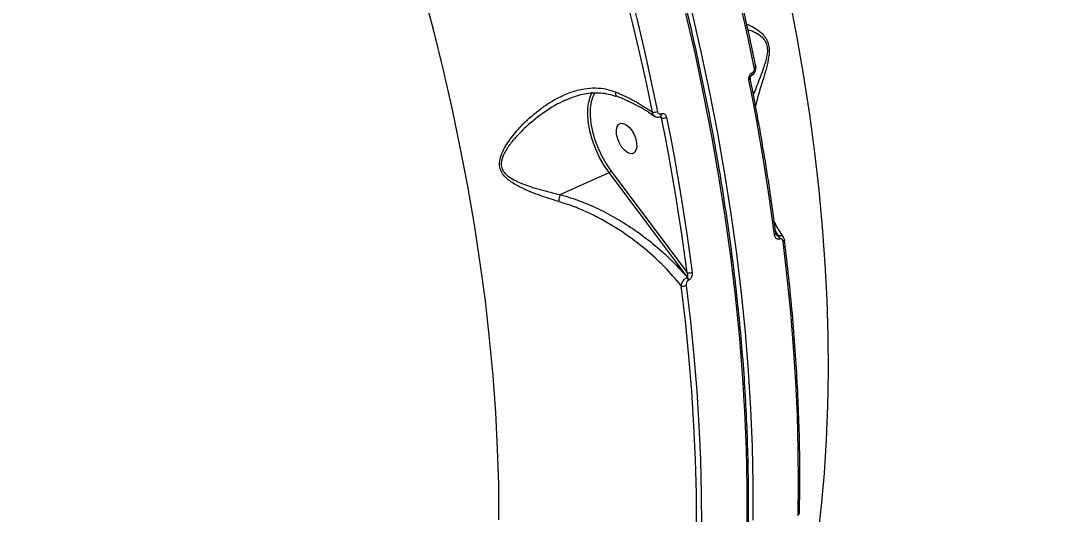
# Model space of a CAD drawing. Header units: millimetres. Extents: x -8422 to 28150, y -6982 to 5510.
# Drawn here: x 21428.6 to 21714.2, y 1083.9 to 1219.5 of the extents above; entities that cross this region are included whole.
import ezdxf

# ---------------------------------------------------------------- set-up
doc = ezdxf.new("R2010")
doc.units = ezdxf.units.MM
for name, color, linetype in [('DIKOM_ОБЪЕКТ', 7, 'Continuous'), ('DIKOM_РАЗМЕР_ЗОНА', 7, 'Continuous'), ('DIKOM_РАЗМЕР_ОБЪЕКТА', 7, 'Continuous')]:
    doc.layers.add(name, color=color, linetype=linetype)
doc.styles.add('style1', font='arial.ttf', dxfattribs={"width": 0.8})
doc.dimstyles.new('1-50', dxfattribs={"dimtxt": 300, "dimasz": 200, "dimexe": 100, "dimexo": 0, "dimgap": 100, "dimtad": 1, "dimdec": 0, "dimtxsty": 'style1', "dimcen": 0, "dimclrd": 7, "dimclre": 7, "dimadec": 1, "dimazin": 2, "dimtfac": 1, "dimtdec": 0, "dimtmove": 1, "dimatfit": 3, "dimfxl": 0, "dimlwd": 25, "dimlwe": 18, "dimarcsym": 0})

# ---------------------------------------------------------------- blocks, each defined once
blk = doc.blocks.new('*D15')
at = {"layer": 'Defpoints', "color": 0, "transparency": 16777216}
for p in [(19380.28, 3651.45), (27070.13, 3651.45), (15204.41, -3115.19)]:
    blk.add_point(p, dxfattribs=at)
at = {"layer": 'DIKOM_РАЗМЕР_ОБЪЕКТА', "color": 7, "lineweight": 18, "transparency": 16777216}
for p, q in [((19380.28, 3651.45), (27170.13, 3651.45)), ((15204.41, -3115.19), (27170.13, -3115.19))]:
    blk.add_line(p, q, dxfattribs=at)
at = {"layer": 'DIKOM_РАЗМЕР_ОБЪЕКТА', "color": 7, "lineweight": 25, "transparency": 16777216}
blk.add_line((27070.13, -2915.19), (27070.13, 3451.45), dxfattribs=at)
at = {"layer": 'DIKOM_РАЗМЕР_ОБЪЕКТА', "color": 7, "transparency": 16777216}
for points in [[(27036.8, 3451.45), (27103.47, 3451.45), (27070.13, 3651.45)], [(27036.8, -2915.19), (27103.47, -2915.19), (27070.13, -3115.19)]]:
    blk.add_solid(points, dxfattribs=at)
at = {"layer": 'DIKOM_РАЗМЕР_ОБЪЕКТА', "color": 0, "transparency": 16777216, "insert": (26816.96, -135.25), "char_height": 300, "attachment_point": 5, "rotation": 90, "style": 'style1'}
blk.add_mtext('6750', dxfattribs=at)
blk = doc.blocks.new('*D16')
at = {"layer": 'Defpoints', "color": 0, "transparency": 16777216}
for p in [(12490, 1387.95), (23986.61, 1004.03), (12490, -5796.5)]:
    blk.add_point(p, dxfattribs=at)
at = {"layer": 'DIKOM_РАЗМЕР_ОБЪЕКТА', "color": 7, "lineweight": 18, "transparency": 16777216}
for p, q in [((12490, 1387.95), (12490, -5896.5)), ((23986.61, 1004.03), (23986.61, -5896.5))]:
    blk.add_line(p, q, dxfattribs=at)
at = {"layer": 'DIKOM_РАЗМЕР_ОБЪЕКТА', "color": 7, "lineweight": 25, "transparency": 16777216}
blk.add_line((23786.61, -5796.5), (12690, -5796.5), dxfattribs=at)
at = {"layer": 'DIKOM_РАЗМЕР_ОБЪЕКТА', "color": 7, "transparency": 16777216}
for points in [[(12690, -5763.17), (12690, -5829.83), (12490, -5796.5)], [(23786.61, -5763.17), (23786.61, -5829.83), (23986.61, -5796.5)]]:
    blk.add_solid(points, dxfattribs=at)
at = {"layer": 'DIKOM_РАЗМЕР_ОБЪЕКТА', "color": 0, "transparency": 16777216, "insert": (18238.3, -5543.33), "char_height": 300, "attachment_point": 5, "style": 'style1'}
blk.add_mtext('11500', dxfattribs=at)
blk = doc.blocks.new('*D14')
at = {"layer": 'Defpoints', "color": 0, "transparency": 16777216}
for p in [(20684.73, 5148.63), (28049.7, 5148.63), (14575.76, -5055.5)]:
    blk.add_point(p, dxfattribs=at)
at = {"layer": 'DIKOM_РАЗМЕР_ЗОНА', "color": 7, "lineweight": 18, "transparency": 16777216}
for p, q in [((20684.73, 5148.63), (28149.7, 5148.63)), ((14575.76, -5055.5), (28149.7, -5055.5))]:
    blk.add_line(p, q, dxfattribs=at)
at = {"layer": 'DIKOM_РАЗМЕР_ЗОНА', "color": 7, "lineweight": 25, "transparency": 16777216}
blk.add_line((28049.7, -4855.5), (28049.7, 4948.63), dxfattribs=at)
at = {"layer": 'DIKOM_РАЗМЕР_ЗОНА', "color": 7, "transparency": 16777216}
for points in [[(28016.36, 4948.63), (28083.03, 4948.63), (28049.7, 5148.63)], [(28016.36, -4855.5), (28083.03, -4855.5), (28049.7, -5055.5)]]:
    blk.add_solid(points, dxfattribs=at)
at = {"layer": 'DIKOM_РАЗМЕР_ЗОНА', "color": 0, "transparency": 16777216, "insert": (27796.52, -63.59), "char_height": 300, "attachment_point": 5, "rotation": 90, "style": 'style1'}
blk.add_mtext('10200', dxfattribs=at)
blk = doc.blocks.new('*D13')
at = {"layer": 'Defpoints', "color": 0, "transparency": 16777216}
for p in [(10490, 1785.06), (25983.09, 460.53), (10490, -6882.5)]:
    blk.add_point(p, dxfattribs=at)
at = {"layer": 'DIKOM_РАЗМЕР_ЗОНА', "color": 7, "lineweight": 18, "transparency": 16777216}
for p, q in [((10490, 1785.06), (10490, -6982.5)), ((25983.09, 460.53), (25983.09, -6982.5))]:
    blk.add_line(p, q, dxfattribs=at)
at = {"layer": 'DIKOM_РАЗМЕР_ЗОНА', "color": 7, "lineweight": 25, "transparency": 16777216}
blk.add_line((25783.09, -6882.5), (10690, -6882.5), dxfattribs=at)
at = {"layer": 'DIKOM_РАЗМЕР_ЗОНА', "color": 7, "transparency": 16777216}
for points in [[(10690, -6849.17), (10690, -6915.83), (10490, -6882.5)], [(25783.09, -6849.17), (25783.09, -6915.83), (25983.09, -6882.5)]]:
    blk.add_solid(points, dxfattribs=at)
at = {"layer": 'DIKOM_РАЗМЕР_ЗОНА', "color": 0, "transparency": 16777216, "insert": (18236.55, -6629.33), "char_height": 300, "attachment_point": 5, "style": 'style1'}
blk.add_mtext('15500', dxfattribs=at)

msp = doc.modelspace()

# ---------------------------------------------------------------- linework, layer by layer
at = {"layer": 'DIKOM_ОБЪЕКТ', "color": 7, "linetype": 'Continuous', "lineweight": 15}
for p, q in [((21629.37, 1204.52), (21629.4, 1204.54)), ((21629.56, 1205.26), (21629.58, 1205.27)), ((21579, 1197.95), (21578.41, 1197.71)), ((21604.68, 1192.8), (21604.24, 1193.15)), ((21604.38, 1193.2), (21604.38, 1193.2)), ((21604.38, 1193.18), (21604.41, 1193.19)), ((21604.4, 1193.19), (21604.42, 1193.19)), ((21604.57, 1193.92), (21604.59, 1193.93)), ((21576.86, 1171.74), (21590.25, 1177.77)), ((21611.8, 1149.04), (21590.25, 1177.77)), ((21590.78, 1178.23), (21611.71, 1150.32)), ((21636.85, 1160.41), (21636.01, 1161.79)), ((21636.08, 1161.29), (21636.77, 1160.37)), ((21636.77, 1160.37), (21636.85, 1160.41)), ((21637.2, 1159.57), (21637.12, 1159.53)), ((21611.72, 1149), (21611.8, 1149.04)), ((21612.15, 1148.2), (21612.07, 1148.17))]:
    msp.add_line(p, q, dxfattribs=at)
at = {"layer": 'DIKOM_ОБЪЕКТ', "color": 7, "linetype": 'Continuous', "lineweight": 15, "flags": 128}
for points in [[(21560, 1082.36), (21559.93, 1092.04), (21559.64, 1101.87), (21559.12, 1111.84), (21558.39, 1121.94), (21557.43, 1132.16), (21556.26, 1142.49), (21554.86, 1152.92), (21553.25, 1163.45), (21551.42, 1174.06), (21549.38, 1184.74), (21547.12, 1195.48), (21544.66, 1206.27), (21541.99, 1217.11), (21539.11, 1227.98), (21536.03, 1238.87), (21532.75, 1249.78), (21529.27, 1260.68), (21525.6, 1271.58), (21521.74, 1282.46), (21517.69, 1293.31), (21513.46, 1304.13)], [(21630.18, 1206.65), (21628.47, 1214.74), (21626.66, 1222.86), (21624.75, 1231), (21622.72, 1239.16), (21620.59, 1247.34), (21618.35, 1255.54), (21616.01, 1263.74), (21613.57, 1271.95)], [(21586.96, 1259.87), (21589.4, 1251.66), (21591.74, 1243.46), (21593.98, 1235.26), (21596.11, 1227.08), (21598.13, 1218.92), (21600.05, 1210.78), (21601.86, 1202.66), (21603.56, 1194.57)], [(21602.23, 1194.38), (21600.53, 1202.45), (21598.73, 1210.55), (21596.81, 1218.68), (21594.79, 1226.82), (21592.67, 1234.98), (21590.44, 1243.16), (21588.1, 1251.34), (21585.66, 1259.53)], [(21639.83, 1225.58), (21641.88, 1214.9), (21643.71, 1204.29), (21645.32, 1193.76), (21646.72, 1183.33), (21647.89, 1173), (21648.85, 1162.78), (21649.59, 1152.68), (21650.1, 1142.71), (21650.4, 1132.88), (21650.47, 1123.2), (21650.32, 1113.67), (21649.95, 1104.32), (21649.35, 1095.13), (21648.54, 1086.14), (21647.5, 1077.33)], [(21628.17, 1081.44), (21628.19, 1091.5), (21628, 1101.71), (21627.58, 1112.07), (21626.93, 1122.56), (21626.07, 1133.18), (21624.99, 1143.91), (21623.7, 1154.75), (21622.18, 1165.69), (21620.45, 1176.72), (21618.5, 1187.83), (21616.34, 1199.01), (21613.97, 1210.25), (21611.39, 1221.54)], [(21612.94, 1222.32), (21615.52, 1211.03), (21617.89, 1199.78), (21620.05, 1188.6), (21622, 1177.49), (21623.73, 1166.47), (21625.25, 1155.53), (21626.55, 1144.68), (21627.63, 1133.95), (21628.49, 1123.33), (21629.13, 1112.84), (21629.55, 1102.49), (21629.76, 1092.27), (21629.73, 1082.21)], [(21630.56, 1207.02), (21630.56, 1207), (21630.55, 1206.94), (21630.5, 1206.87), (21630.42, 1206.79), (21630.31, 1206.72), (21630.18, 1206.65)], [(21629.07, 1203.63), (21629.07, 1203.62), (21629.06, 1203.55), (21629.02, 1203.48), (21628.94, 1203.4), (21628.82, 1203.33), (21628.68, 1203.25)], [(21635.73, 1160.67), (21635.03, 1165.92), (21634.27, 1171.2), (21633.46, 1176.49), (21632.61, 1181.81), (21631.7, 1187.15), (21630.74, 1192.5), (21629.74, 1197.87), (21628.68, 1203.25)], [(21586.38, 1199.83), (21585.86, 1198.82), (21585.73, 1198.47)], [(21590.25, 1177.77), (21588.89, 1179.77), (21587.65, 1181.94), (21586.58, 1184.22), (21585.7, 1186.57), (21585.03, 1188.93), (21584.59, 1191.24), (21584.38, 1193.46), (21584.41, 1195.52), (21584.6, 1197.01)], [(21585.73, 1198.47), (21585.37, 1197.24), (21585.11, 1195.44), (21585.08, 1193.44), (21585.28, 1191.29), (21585.71, 1189.05), (21586.36, 1186.76), (21587.22, 1184.48), (21588.26, 1182.27), (21589.45, 1180.16), (21590.78, 1178.23)], [(21594.37, 1184.05), (21593.63, 1184.98), (21593.01, 1186.08), (21592.55, 1187.27), (21592.3, 1188.45), (21592.27, 1189.53), (21592.47, 1190.42), (21592.87, 1191.04), (21593.46, 1191.35), (21594.18, 1191.32), (21594.96, 1190.96), (21595.76, 1190.28), (21596.5, 1189.36), (21597.12, 1188.26), (21597.58, 1187.07), (21597.83, 1185.88), (21597.86, 1184.81), (21597.66, 1183.92), (21597.25, 1183.29), (21596.67, 1182.98), (21595.95, 1183.01), (21595.17, 1183.38), (21594.37, 1184.05)], [(21611.71, 1150.32), (21611.01, 1155.56), (21610.25, 1160.82), (21609.45, 1166.11), (21608.6, 1171.41), (21607.69, 1176.73), (21606.74, 1182.07), (21605.74, 1187.43), (21604.68, 1192.8)], [(21606.06, 1192.98), (21607.12, 1187.59), (21608.12, 1182.22), (21609.08, 1176.87), (21609.98, 1171.53), (21610.84, 1166.22), (21611.65, 1160.92), (21612.4, 1155.65), (21613.11, 1150.39)], [(21638.46, 1159.26), (21638.46, 1159.25), (21638.45, 1159.16), (21638.4, 1159.08), (21638.32, 1159), (21638.21, 1158.92), (21638.08, 1158.85)], [(21642.19, 1083.43), (21642.31, 1092.46), (21642.24, 1101.61), (21642, 1110.88), (21641.57, 1120.27), (21640.97, 1129.77), (21640.19, 1139.37), (21639.22, 1149.06), (21638.08, 1158.85)], [(21614.2, 1071.44), (21614.32, 1080.44), (21614.25, 1089.57), (21614.01, 1098.83), (21613.59, 1108.2), (21612.99, 1117.67), (21612.21, 1127.25), (21611.25, 1136.92), (21610.11, 1146.69)], [(21611.46, 1146.77), (21612.6, 1136.99), (21613.56, 1127.29), (21614.34, 1117.69), (21614.95, 1108.2), (21615.37, 1098.81), (21615.61, 1089.54), (21615.67, 1080.38), (21615.56, 1071.36)]]:
    msp.add_lwpolyline(points, dxfattribs=at)
at = {"layer": 'DIKOM_ОБЪЕКТ', "color": 7, "linetype": 'Continuous', "lineweight": 15}
for centre, radius, start, end in [((21628.96, 1205.02), 0.646, 308.8665, 21.7338), ((21628.97, 1205.03), 0.653, 310.2051, 21.5191), ((21593.78, 1195.39), 9.32, 151.3445, 169.9822), ((21602.56, 1196.78), 2.42, 262.0919, 294.3698), ((21603.96, 1193.68), 0.653, 310.1262, 21.5304), ((21603.99, 1193.69), 0.65, 309.5794, 21.5983), ((21605.1, 1195.07), 2.31, 259.7233, 294.7554), ((21589.78, 1178.85), 1.18, 293.7393, 328.0429), ((21635.61, 1161.16), 0.51, 284.162, 350.1382), ((21635.3, 1159.27), 1.84, 8.1043, 36.692), ((21635.38, 1159.31), 1.84, 8.0794, 36.703), ((21612.32, 1152.14), 1.92, 251.6372, 294.4077), ((21610.25, 1147.91), 1.84, 8.0895, 36.6777), ((21610.33, 1147.94), 1.84, 8.0809, 36.7003), ((21610.66, 1148.55), 1.95, 253.4097, 293.9781)]:
    msp.add_arc(centre, radius, start, end, dxfattribs=at)
for points, knots in [([(21577.64, 918.11), (21578.14, 918.65), (21580.08, 920.73), (21583.29, 924.64), (21587.27, 929.81), (21591.07, 935.26), (21594.71, 940.96), (21598.17, 946.92), (21601.45, 953.11), (21604.56, 959.55), (21607.49, 966.22), (21610.23, 973.12), (21612.79, 980.25), (21615.17, 987.6), (21617.35, 995.16), (21619.35, 1002.93), (21621.15, 1010.9), (21622.76, 1019.06), (21624.18, 1027.42), (21625.41, 1035.96), (21626.43, 1044.68), (21627.26, 1053.57), (21627.9, 1062.62), (21628.33, 1071.83), (21628.57, 1081.19), (21628.61, 1090.69), (21628.45, 1100.33), (21628.1, 1110.1), (21627.55, 1119.99), (21626.8, 1129.99), (21625.85, 1140.1), (21624.71, 1150.31), (21623.37, 1160.61), (21621.84, 1170.99), (21620.12, 1181.45), (21618.21, 1191.98), (21616.1, 1202.57), (21613.81, 1213.21), (21611.33, 1223.89), (21608.67, 1234.61), (21605.82, 1245.36), (21602.8, 1256.12), (21599.6, 1266.9), (21596.22, 1277.69), (21592.66, 1288.46), (21588.94, 1299.23), (21585.05, 1309.98), (21580.99, 1320.69), (21576.77, 1331.37), (21572.4, 1342.01), (21567.87, 1352.59), (21563.18, 1363.12), (21558.35, 1373.57), (21553.93, 1382.81), (21551.08, 1388.54), (21549.94, 1390.84)], [0, 0, 0, 0, 0.006708, 0.025899, 0.045096, 0.064298, 0.083505, 0.102717, 0.121932, 0.141152, 0.160374, 0.179599, 0.198826, 0.218055, 0.237285, 0.256516, 0.275748, 0.29498, 0.314213, 0.333445, 0.352677, 0.371909, 0.391141, 0.410372, 0.429603, 0.448833, 0.468063, 0.487293, 0.506521, 0.52575, 0.544977, 0.564205, 0.583431, 0.602658, 0.621884, 0.641109, 0.660334, 0.679559, 0.698784, 0.718008, 0.737231, 0.756455, 0.775678, 0.794901, 0.814124, 0.833347, 0.85257, 0.871792, 0.891014, 0.910237, 0.929459, 0.948681, 0.967903, 0.987125, 1, 1, 1, 1]), ([(21630.56, 1207.02), (21630.18, 1208.88), (21629.06, 1214.28), (21627.07, 1223.26), (21624.53, 1233.95), (21621.8, 1244.68), (21618.89, 1255.44), (21616.26, 1264.63), (21614.57, 1270.24), (21613.97, 1272.26)], [0, 0, 0, 0, 0.086469, 0.250757, 0.415045, 0.579331, 0.743615, 0.907896, 1, 1, 1, 1]), ([(21628.06, 1218.64), (21628.42, 1218.5), (21629.29, 1218.16), (21630.94, 1217.17), (21632.5, 1215.92), (21633.6, 1214.41), (21634.16, 1212.9), (21634.33, 1211), (21634.02, 1208.57), (21633.31, 1205.81), (21632.26, 1202.31), (21631.23, 1199.03), (21630.7, 1196.88), (21630.51, 1196.12)], [0, 0, 0, 0, 0.078697, 0.190867, 0.305182, 0.369043, 0.42339, 0.478061, 0.551223, 0.649014, 0.749401, 0.912648, 1, 1, 1, 1]), ([(21629.96, 1199.06), (21629.97, 1199.1), (21630.45, 1200.49), (21631.41, 1202.85), (21632.64, 1206.14), (21633.49, 1208.68), (21633.92, 1210.94), (21633.8, 1212.69), (21633.24, 1214.02), (21632.12, 1215.28), (21630.51, 1216.24), (21629.13, 1216.87), (21628.49, 1217.02), (21628.42, 1217.04)], [0, 0, 0, 0, 0.004606, 0.205316, 0.32133, 0.439267, 0.521734, 0.581409, 0.641047, 0.713426, 0.845639, 0.981615, 1, 1, 1, 1]), ([(21629.39, 1204.55), (21629.43, 1204.57), (21629.67, 1204.64), (21630.04, 1204.98), (21630.42, 1205.54), (21630.64, 1206.27), (21630.58, 1206.77), (21630.55, 1207.02)], [0, 0, 0, 0, 0.047107, 0.259761, 0.48953, 0.742275, 1, 1, 1, 1]), ([(21629.58, 1205.27), (21629.66, 1205.32), (21629.83, 1205.42), (21630.03, 1205.68), (21630.16, 1206), (21630.22, 1206.34), (21630.19, 1206.55), (21630.18, 1206.65)], [0, 0, 0, 0, 0.195138, 0.39009, 0.593265, 0.811113, 1, 1, 1, 1]), ([(21628.68, 1203.25), (21628.66, 1203.4), (21628.62, 1203.71), (21628.71, 1204.21), (21628.9, 1204.67), (21629.19, 1205.05), (21629.43, 1205.19), (21629.56, 1205.26)], [0, 0, 0, 0, 0.189033, 0.404527, 0.606855, 0.803347, 1, 1, 1, 1]), ([(21629.07, 1203.63), (21629.06, 1203.66), (21629.04, 1203.75), (21629.05, 1203.94), (21629.1, 1204.15), (21629.18, 1204.32), (21629.26, 1204.44), (21629.33, 1204.5), (21629.37, 1204.52), (21629.37, 1204.52), (21629.37, 1204.52)], [0, 0, 0, 0, 0.099326, 0.300859, 0.470895, 0.613361, 0.739766, 0.858928, 0.990054, 1, 1, 1, 1]), ([(21636.11, 1161.07), (21635.87, 1162.88), (21635.17, 1168.13), (21633.87, 1176.88), (21632.14, 1187.34), (21630.52, 1196.27), (21629.45, 1201.71), (21629.07, 1203.63)], [0, 0, 0, 0, 0.12933, 0.375059, 0.620789, 0.866513, 1, 1, 1, 1]), ([(21576.38, 1169.83), (21574.53, 1170.41), (21570.79, 1171.58), (21566.32, 1173.45), (21563.34, 1175.16), (21561.72, 1176.5), (21560.71, 1177.73), (21560.13, 1179.24), (21560.13, 1181.09), (21560.75, 1183.08), (21561.8, 1185.1), (21563.53, 1187.67), (21566.43, 1191.07), (21569.98, 1194.28), (21573.45, 1196.75), (21576.42, 1198.49), (21579.76, 1199.97), (21583.23, 1200.89), (21586.53, 1201.15), (21589.41, 1200.88), (21591.2, 1200.26), (21592.02, 1199.98)], [0, 0, 0, 0, 0.091326, 0.184875, 0.239017, 0.266438, 0.294654, 0.321056, 0.347517, 0.383036, 0.418293, 0.453631, 0.526836, 0.625929, 0.677093, 0.72824, 0.790388, 0.854061, 0.904639, 0.956677, 1, 1, 1, 1]), ([(21578.96, 1198.02), (21579.78, 1198.34), (21581.3, 1198.93), (21583.58, 1199.51), (21585.75, 1199.78), (21587.96, 1199.75), (21590.13, 1199.44), (21591.54, 1198.97), (21592.23, 1198.74)], [0, 0, 0, 0, 0.18698, 0.343511, 0.506739, 0.670256, 0.836683, 1, 1, 1, 1]), ([(21592.02, 1199.98), (21592.01, 1199.96), (21591.99, 1199.76), (21591.99, 1199.4), (21592.08, 1199.03), (21592.23, 1198.94), (21592.3, 1198.9)], [0, 0, 0, 0, 0.044369, 0.358204, 0.695956, 1, 1, 1, 1]), ([(21592.02, 1199.98), (21592.33, 1199.85), (21594.34, 1199), (21597.93, 1197.24), (21600.78, 1195.35), (21602.23, 1194.38)], [0, 0, 0, 0, 0.084992, 0.533468, 1, 1, 1, 1]), ([(21578.41, 1197.71), (21578.05, 1197.56), (21575.76, 1196.62), (21571.82, 1194.07), (21567.75, 1190.72), (21564.81, 1187.78), (21562.88, 1185.47), (21561.44, 1183.17), (21560.63, 1181.1), (21560.58, 1179.41), (21561.14, 1178.1), (21562.07, 1177.1), (21562.87, 1176.53), (21564.18, 1175.73), (21566.78, 1174.54), (21571.25, 1173.05), (21574.99, 1172.17), (21576.86, 1171.74)], [0, 0, 0, 0, 0.026045, 0.163388, 0.300926, 0.365387, 0.429887, 0.493834, 0.539134, 0.571788, 0.604362, 0.637369, 0.670588, 0.676022, 0.748263, 0.874102, 1, 1, 1, 1]), ([(21592.29, 1198.89), (21593.34, 1198.46), (21595.44, 1197.58), (21598.38, 1196.07), (21600.83, 1194.65), (21602.19, 1193.69), (21602.72, 1193.32)], [0, 0, 0, 0, 0.271746, 0.548084, 0.825512, 1, 1, 1, 1]), ([(21602.74, 1193.35), (21602.73, 1193.35), (21602.56, 1193.42), (21602.34, 1193.77), (21602.27, 1194.18), (21602.23, 1194.38)], [0, 0, 0, 0, 0.031432, 0.517452, 1, 1, 1, 1]), ([(21603.56, 1194.57), (21603.59, 1194.46), (21603.66, 1194.23), (21603.88, 1193.98), (21604.15, 1193.85), (21604.39, 1193.85), (21604.53, 1193.9), (21604.57, 1193.92)], [0, 0, 0, 0, 0.233669, 0.467348, 0.695585, 0.908707, 1, 1, 1, 1]), ([(21604.59, 1193.93), (21604.65, 1193.95), (21604.85, 1194.03), (21605.2, 1194.03), (21605.59, 1193.85), (21605.91, 1193.48), (21606.01, 1193.14), (21606.06, 1192.98)], [0, 0, 0, 0, 0.09313, 0.303875, 0.530218, 0.765182, 1, 1, 1, 1]), ([(21602.76, 1193.34), (21602.78, 1193.32), (21602.96, 1193.15), (21603.42, 1193.03), (21603.97, 1193), (21604.27, 1193.16), (21604.37, 1193.21)], [0, 0, 0, 0, 0.059311, 0.420682, 0.808711, 1, 1, 1, 1]), ([(21604.68, 1192.8), (21604.64, 1192.88), (21604.56, 1193.03), (21604.43, 1193.14), (21604.38, 1193.19)], [0, 0, 0, 0, 0.531401, 1, 1, 1, 1]), ([(21576.38, 1169.83), (21576.4, 1169.9), (21576.47, 1170.11), (21576.6, 1170.56), (21576.76, 1171.17), (21576.82, 1171.55), (21576.86, 1171.73)], [0, 0, 0, 0, 0.107434, 0.349466, 0.674726, 1, 1, 1, 1]), ([(21576.86, 1171.74), (21576.86, 1171.74), (21576.86, 1171.74), (21576.86, 1171.74), (21576.86, 1171.74), (21576.86, 1171.73)], [0, 0, 0, 0, 0.419015, 0.778246, 1, 1, 1, 1]), ([(21576.86, 1171.73), (21578.21, 1171.33), (21581.47, 1170.37), (21586.49, 1168.29), (21591.83, 1165.55), (21596.9, 1162.39), (21602, 1158.6), (21607.06, 1154.19), (21610.17, 1150.73), (21611.72, 1149)], [0, 0, 0, 0, 0.099977, 0.239901, 0.380322, 0.520384, 0.660143, 0.830067, 1, 1, 1, 1]), ([(21610.11, 1146.69), (21608.58, 1148.46), (21605.51, 1152.04), (21600.52, 1156.57), (21594.83, 1160.97), (21589.51, 1164.3), (21584.33, 1166.89), (21580.36, 1168.57), (21577.68, 1169.42), (21576.38, 1169.83)], [0, 0, 0, 0, 0.173877, 0.350143, 0.488063, 0.692276, 0.797117, 0.901941, 1, 1, 1, 1]), ([(21638.14, 1160.18), (21637.74, 1160.78), (21636.84, 1162.1), (21636.09, 1163.47), (21635.69, 1164.22)], [0, 0, 0, 0, 0.456479, 1, 1, 1, 1]), ([(21637.12, 1159.53), (21637.06, 1159.51), (21636.87, 1159.44), (21636.55, 1159.45), (21636.18, 1159.65), (21635.87, 1160.04), (21635.78, 1160.45), (21635.73, 1160.67)], [0, 0, 0, 0, 0.07964, 0.275731, 0.470751, 0.710544, 1, 1, 1, 1]), ([(21636.23, 1160.73), (21636.21, 1160.75), (21636.18, 1160.79), (21636.13, 1160.93), (21636.12, 1161.05), (21636.12, 1161.08)], [0, 0, 0, 0, 0.354879, 0.86011, 1, 1, 1, 1]), ([(21636.23, 1160.73), (21636.27, 1160.68), (21636.36, 1160.55), (21636.5, 1160.43), (21636.62, 1160.37), (21636.71, 1160.35), (21636.75, 1160.37), (21636.77, 1160.37)], [0, 0, 0, 0, 0.274865, 0.625576, 0.770824, 0.903586, 1, 1, 1, 1]), ([(21636.85, 1160.41), (21636.93, 1160.44), (21637.17, 1160.52), (21637.55, 1160.55), (21637.92, 1160.44), (21638.06, 1160.24), (21638.12, 1160.16)], [0, 0, 0, 0, 0.13581, 0.447218, 0.745675, 1, 1, 1, 1]), ([(21638.44, 1159.25), (21638.44, 1159.33), (21638.4, 1159.66), (21638.3, 1159.99), (21638.13, 1160.17), (21638.13, 1160.17)], [0, 0, 0, 0, 0.241486, 0.979152, 1, 1, 1, 1]), ([(21638.08, 1158.85), (21638.05, 1159), (21637.99, 1159.25), (21637.79, 1159.51), (21637.56, 1159.63), (21637.36, 1159.63), (21637.24, 1159.58), (21637.2, 1159.57)], [0, 0, 0, 0, 0.302569, 0.534679, 0.725458, 0.917087, 1, 1, 1, 1]), ([(21642.56, 1083.87), (21642.6, 1085.52), (21642.69, 1090.3), (21642.7, 1098.32), (21642.52, 1107.98), (21642.13, 1117.76), (21641.55, 1127.67), (21640.78, 1137.69), (21639.82, 1147.63), (21639.01, 1154.85), (21638.53, 1158.67), (21638.46, 1159.26)], [0, 0, 0, 0, 0.06885, 0.199675, 0.3305, 0.46132, 0.592138, 0.722951, 0.853762, 0.977684, 1, 1, 1, 1]), ([(21610.11, 1146.69), (21610.11, 1146.72), (21610.14, 1146.94), (21610.26, 1147.36), (21610.54, 1147.9), (21610.89, 1148.37), (21611.29, 1148.75), (21611.58, 1148.92), (21611.72, 1149)], [0, 0, 0, 0, 0.039135, 0.268316, 0.466378, 0.643633, 0.81991, 1, 1, 1, 1]), ([(21611.8, 1149.04), (21611.82, 1149.05), (21611.86, 1149.08), (21611.92, 1149.16), (21611.95, 1149.32), (21611.94, 1149.57), (21611.87, 1149.89), (21611.79, 1150.15), (21611.72, 1150.3), (21611.71, 1150.32)], [0, 0, 0, 0, 0.055271, 0.109827, 0.243694, 0.417567, 0.651803, 0.951851, 1, 1, 1, 1]), ([(21613.11, 1150.39), (21613.11, 1150.36), (21613.14, 1150.13), (21613.12, 1149.72), (21612.98, 1149.18), (21612.76, 1148.74), (21612.49, 1148.4), (21612.26, 1148.27), (21612.15, 1148.2)], [0, 0, 0, 0, 0.039236, 0.287234, 0.495194, 0.671005, 0.83529, 1, 1, 1, 1]), ([(21612.07, 1148.17), (21612, 1148.12), (21611.85, 1148.04), (21611.67, 1147.82), (21611.53, 1147.54), (21611.45, 1147.2), (21611.44, 1146.94), (21611.45, 1146.79), (21611.46, 1146.77)], [0, 0, 0, 0, 0.167311, 0.33446, 0.50912, 0.713057, 0.957724, 1, 1, 1, 1])]:
    msp.add_open_spline(points, degree=3, knots=knots, dxfattribs=at)

# ---------------------------------------------------------------- dimensions: what is measured, and where the dimension line sits
at = {"layer": 'DIKOM_РАЗМЕР_ЗОНА'}
dim = msp.add_linear_dim(base=(28049.7, 5148.63), p1=(14575.76, -5055.5), p2=(20684.73, 5148.63), angle=270, text='10200', dimstyle='1-50', override={"dimscale": 1, "dimtix": 0, "dimtofl": 1, "dimtmove": 1, "dimatfit": 3}, dxfattribs=at)
dim.commit()
dim.dimension.update_dxf_attribs({"geometry": '*D14', "text_midpoint": (28049.7, -63.59), "dimtype": 160})
dim = msp.add_linear_dim(base=(10490, -6882.5), p1=(25983.09, 460.53), p2=(10490, 1785.06), angle=180, text='15500', dimstyle='1-50', dxfattribs=at)
dim.commit()
dim.dimension.update_dxf_attribs({"geometry": '*D13', "text_midpoint": (18236.55, -6882.5), "dimtype": 160})
at = {"layer": 'DIKOM_РАЗМЕР_ОБЪЕКТА'}
dim = msp.add_linear_dim(base=(27070.13, 3651.45), p1=(15204.41, -3115.19), p2=(19380.28, 3651.45), angle=270, text='6750', dimstyle='1-50', override={"dimscale": 1, "dimtix": 0, "dimtofl": 1, "dimtmove": 1, "dimatfit": 3}, dxfattribs=at)
dim.commit()
dim.dimension.update_dxf_attribs({"geometry": '*D15', "text_midpoint": (27070.13, -135.25), "dimtype": 160})
dim = msp.add_linear_dim(base=(12490, -5796.5), p1=(23986.61, 1004.03), p2=(12490, 1387.95), angle=180, text='11500', dimstyle='1-50', dxfattribs=at)
dim.commit()
dim.dimension.update_dxf_attribs({"geometry": '*D16', "text_midpoint": (18238.3, -5796.5), "dimtype": 160})

doc.saveas('drawing.dxf')
